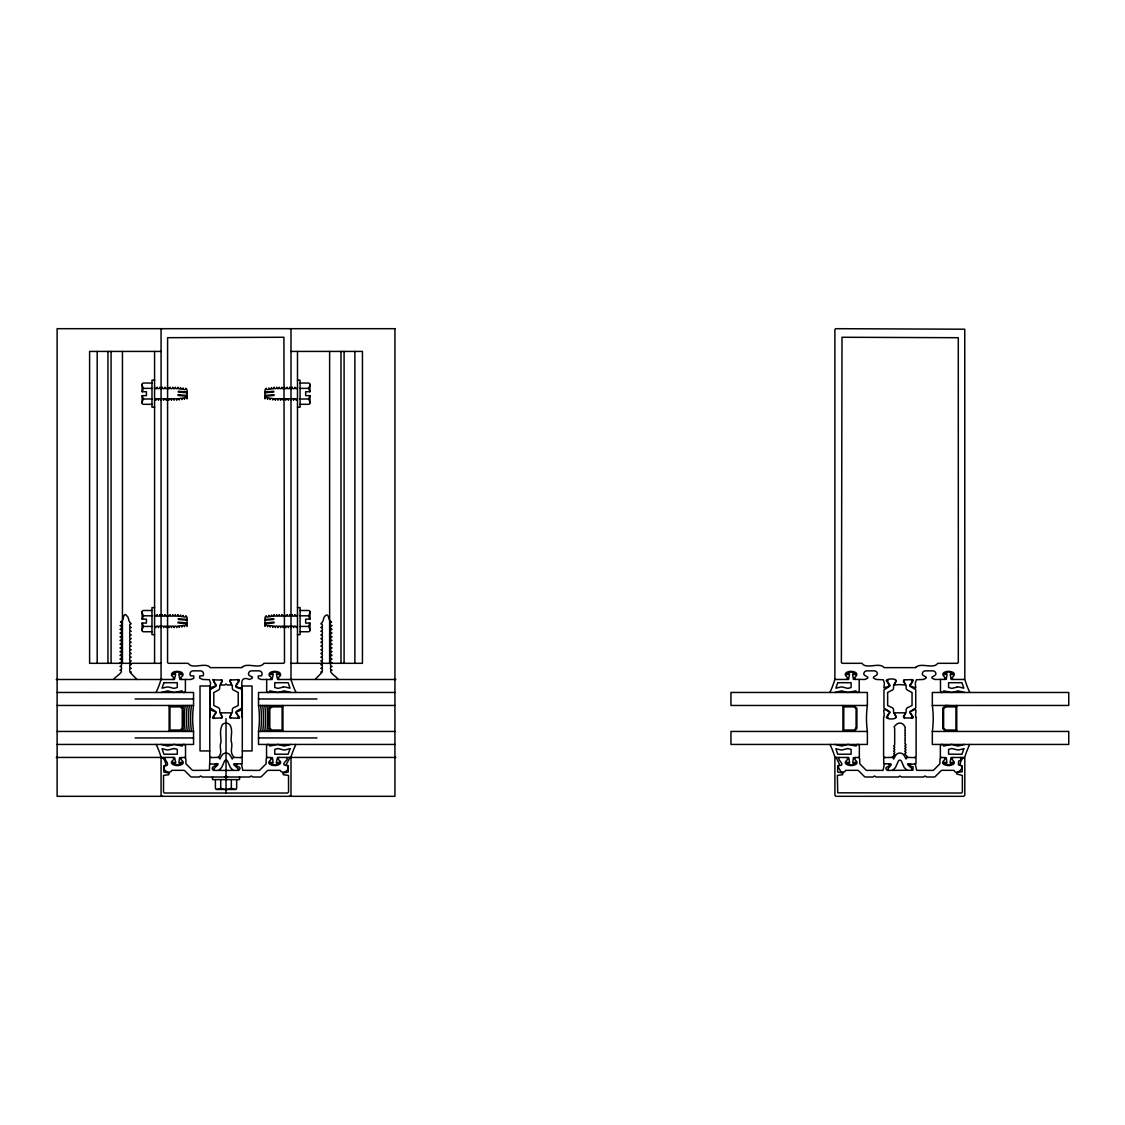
<?xml version="1.0" encoding="UTF-8"?>
<svg xmlns="http://www.w3.org/2000/svg" width="1125" height="1125" viewBox="0 0 1125 1125"><rect width="100%" height="100%" fill="white"/><g stroke="black" fill="none" stroke-linecap="round" stroke-linejoin="round"><path stroke-width="1.5" d="M57.136 692.466L193.556 692.48L193.556 705.473A95.048 95.048 0 0 0 193.556 731.447L193.556 744.441L57.136 744.441M956.756 730.884L945.225 730.884L942.792 728.452L942.792 708.469L945.225 705.473L956.756 706.036M163.758 766.491C162.422 771.033 170.508 774.464 171.872 770.33L183.698 770.33A1.617 1.617 0 0 1 184.838 770.794L190.575 776.531A1.617 1.617 0 0 0 191.714 777.009L199.266 777.009L200.77 775.969L202.317 777.009L249.736 777.009L251.311 775.969L252.787 777.009L260.339 777.009A1.617 1.617 0 0 0 261.478 776.531L267.216 770.794A1.617 1.617 0 0 1 268.355 770.33L280.181 770.33C281.489 774.267 289.491 771.455 288.309 766.434M242.578 666.886C247.584 662.513 260.03 669.459 263.897 663.314L283.669 663.314L284.498 662.555L283.922 337.261L167.597 337.697L167.569 662.555L168.398 663.314L188.17 663.314C192.262 669.923 205.777 661.627 210.305 667.645L241.748 667.645L242.592 666.689M916.397 666.886C921.417 662.611 933.863 669.333 937.716 663.314L957.487 663.314L958.317 662.569L958.289 337.711L842.006 337.261L841.388 662.569L842.217 663.314L861.989 663.314C866.067 669.811 879.581 661.739 884.123 667.645L915.581 667.645L916.425 666.661M209.756 717.553L210.403 709.847L215.198 711.745L215.958 713.025L212.611 717.258L212.892 718.355L222.173 717.848L220.809 712.842L231.37 712.856L229.88 717.848L239.203 718.341L239.456 717.258L236.095 713.025L236.869 711.745L241.65 709.847L242.297 717.553M297.492 387.183C298.139 389.222 294.23 389.222 294.891 387.183C295.58 389.194 291.614 389.208 292.289 387.183C292.978 389.194 288.998 389.208 289.688 387.183C290.363 389.222 286.397 389.194 287.086 387.183C287.761 389.208 283.781 389.194 284.498 387.183C285.145 389.236 281.236 389.222 281.897 387.183C282.586 389.208 278.62 389.194 279.295 387.183C279.984 389.194 276.005 389.194 276.694 387.183C277.369 389.208 273.389 389.194 274.106 387.183C274.809 389.138 270.928 389.672 271.505 387.548C272.194 389.503 268.312 390.023 268.903 387.928C269.634 389.869 265.739 390.403 266.302 388.294L265.05 389.841L265.008 398.869C264.445 396.745 268.369 397.35 267.609 399.248C267.019 397.111 270.97 397.716 270.197 399.614C269.606 397.491 273.586 398.081 272.798 399.994C272.18 397.969 276.103 398.278 275.4 400.177C274.697 398.152 278.705 398.152 278.002 400.177C277.298 398.152 281.306 398.152 280.603 400.177C279.886 398.152 283.894 398.152 283.191 400.177C282.488 398.152 286.495 398.152 285.792 400.177C285.089 398.152 289.097 398.152 288.394 400.177C287.691 398.152 291.698 398.152 290.995 400.177C290.292 398.152 294.3 398.152 293.583 400.177C292.88 398.152 296.887 398.152 296.184 400.177L297.492 398.827M297.492 614.63C298.139 616.655 294.23 616.655 294.891 614.63C295.608 616.627 291.642 616.683 292.289 614.63C292.978 616.641 289.012 616.655 289.688 614.63C290.348 616.669 286.397 616.641 287.086 614.63C287.733 616.683 283.753 616.613 284.498 614.63C285.145 616.669 281.236 616.655 281.897 614.63C282.586 616.655 278.634 616.641 279.295 614.63C279.984 616.641 275.991 616.641 276.694 614.63C277.369 616.641 273.389 616.641 274.106 614.63C274.809 616.584 270.886 617.105 271.505 614.995C272.208 616.964 268.327 617.47 268.903 615.361C269.578 617.344 265.725 617.836 266.302 615.741L265.05 617.288L265.008 626.316C264.445 624.192 268.369 624.797 267.609 626.695C267.019 624.558 270.97 625.163 270.197 627.061C269.606 624.923 273.586 625.528 272.798 627.427C272.18 625.416 276.103 625.725 275.4 627.623C274.697 625.598 278.705 625.598 278.002 627.623C277.298 625.598 281.306 625.598 280.603 627.623C279.886 625.598 283.894 625.598 283.191 627.623C282.488 625.598 286.495 625.598 285.792 627.623C285.089 625.598 289.097 625.598 288.394 627.623C287.691 625.598 291.698 625.598 290.995 627.623C290.292 625.598 294.3 625.598 293.583 627.623C292.88 625.598 296.887 625.598 296.184 627.623L297.492 626.259M163.772 766.237L163.842 772.045L169.228 773.184L168.637 774.759L163.547 775.378L163.519 792.07L164.32 793.012L287.508 793.041L288.548 792.07L288.52 775.448L283.359 774.731L282.825 773.184L288.211 772.045L288.197 766.013M883.617 717.3C885.895 714.319 879.989 705.487 888.919 711.703M886.359 717.413C886.613 719.438 896.484 719.789 896.273 716.892M913.345 680.442L912.403 679.669M163.702 766.181C172.505 765.478 163.097 759.811 165.586 757.434M889.242 685.87L889.748 684.914M909.956 712.941L910.463 711.984M895.908 681.441L893.897 684.928A2.461 2.461 0 0 0 893.559 686.166L893.559 687.938A2.461 2.461 0 0 1 892.027 690.216L887.625 692.494L887.667 705.53L892.027 707.625A2.461 2.461 0 0 1 893.559 709.903L893.559 711.689A2.461 2.461 0 0 0 893.883 712.913L895.908 716.414M887.527 716.414L889.552 712.913A2.461 2.461 0 0 0 889.875 711.689L883.969 708.202L883.941 689.892L889.875 686.166A2.461 2.461 0 0 0 889.552 684.928L887.527 681.441M912.164 681.441L910.153 684.928A2.461 2.461 0 0 0 909.816 686.166L915.722 689.653L915.75 707.962L909.83 711.689A2.461 2.461 0 0 0 910.153 712.913L912.164 716.414M903.797 716.414L905.808 712.913A2.461 2.461 0 0 0 906.145 711.689L906.145 709.903A2.461 2.461 0 0 1 907.678 707.625L912.037 705.53L912.066 692.55L907.678 690.216A2.461 2.461 0 0 1 906.131 687.938L906.131 686.166A2.461 2.461 0 0 0 905.808 684.928L903.797 681.441M894.277 684.394L896.175 681.272M903.516 716.583L905.414 713.461M886.43 717.258L888.623 713.728M911.081 684.113L913.275 680.597M114.244 679.486C112.022 678.544 125.803 671.414 120.009 670.205C122.428 670.331 121.838 665.873 120.009 666.492C122.372 666.647 121.922 662.259 120.009 662.78C122.4 662.878 121.922 658.547 120.009 659.067C122.456 659.138 121.838 654.75 120.009 655.355C122.456 655.425 121.838 651.038 120.009 651.642C122.428 651.769 121.852 647.325 120.009 647.93C122.428 648.056 121.866 643.612 120.009 644.217C122.358 644.358 121.964 640.013 120.009 640.505C122.428 640.631 121.838 636.173 120.009 636.792C122.372 636.947 121.922 632.559 120.009 633.08C122.372 633.234 121.936 628.875 120.009 629.367C122.4 629.466 121.922 625.134 120.009 625.655C122.062 625.936 122.386 621.675 120.502 621.942C123.919 622.673 122.892 610.552 126.844 615.825C129.164 617.217 128.011 621.802 131.231 623.798C129.234 623.348 128.897 627.652 131.231 627.511C129.333 626.948 128.841 631.336 131.231 631.223C129.333 630.661 128.841 635.048 131.231 634.936C129.319 634.388 128.869 638.817 131.231 638.648C129.206 638.283 128.939 642.53 131.231 642.361C129.277 641.911 128.883 646.214 131.231 646.073C129.277 645.595 128.883 649.927 131.231 649.786C129.333 649.237 128.841 653.597 131.231 653.498C129.22 653.048 128.911 657.337 131.231 657.211C129.333 656.648 128.841 661.036 131.231 660.923C129.333 660.361 128.841 664.748 131.231 664.636C129.333 664.073 128.841 668.461 131.231 668.348C129.248 667.913 128.897 672.188 131.231 672.061L130.148 672.441L137.011 679.486M315.056 679.486L321.947 672.398L320.822 672.061C323.212 672.159 322.748 667.828 320.822 668.348C323.128 668.531 322.805 664.172 320.822 664.636C323.142 664.833 322.805 660.445 320.822 660.923C323.184 661.078 322.748 656.663 320.822 657.211C323.128 657.394 322.819 653.048 320.822 653.498C323.128 653.681 322.833 649.336 320.822 649.786C323.114 649.969 322.847 645.652 320.822 646.073C323.212 646.172 322.734 641.827 320.822 642.361C323.212 642.459 322.748 638.128 320.822 638.648C323.128 638.845 322.805 634.472 320.822 634.936C323.128 635.133 322.805 630.759 320.822 631.223C323.184 631.392 322.734 626.948 320.822 627.511C323.184 627.68 322.72 623.236 320.822 623.798C324.056 621.591 322.959 617.4 325.223 615.825C329.259 611.93 328.106 621.773 331.566 621.942C329.681 621.633 329.977 625.908 332.044 625.655C330.103 625.163 329.695 629.522 332.044 629.367C330.103 628.861 329.695 633.234 332.044 633.08C330.019 632.658 329.752 636.975 332.044 636.792C330.019 636.37 329.752 640.688 332.044 640.505C330.131 639.956 329.653 644.33 332.044 644.217C330.131 643.669 329.653 648.042 332.044 647.93C330.033 647.508 329.752 651.825 332.044 651.642C330.089 651.15 329.695 655.495 332.044 655.355C330.089 654.862 329.695 659.208 332.044 659.067C330.103 658.561 329.695 662.934 332.044 662.78C330.019 662.358 329.752 666.675 332.044 666.492C330.019 666.07 329.752 670.388 332.044 670.205C326.32 671.203 339.666 678.698 337.809 679.486M169.116 730.884L180.647 730.884L183.094 728.452L183.094 708.469L180.647 706.036L169.116 706.036M282.938 706.036L271.406 706.036L268.973 708.469L268.973 728.452L271.406 730.884L282.938 730.884M218.784 770.4L221.639 767.545L224.564 761.048A1.617 1.617 0 0 1 227.503 761.048L230.414 767.545L233.283 770.4M842.934 730.884L854.466 730.884L856.913 728.452L856.913 708.469L854.466 706.036L842.934 706.036M893.545 756.07L891.9 757.406M892.603 770.4L895.458 767.545L898.383 761.048A1.617 1.617 0 0 1 901.322 761.048L904.247 767.545L907.102 770.4M238.584 679.655L229.838 680.034L231.37 684.998L227.334 684.998L226.111 684L224.677 685.013L220.697 684.998L222.258 680.062L214.425 679.894M912.502 679.584L903.937 679.908L903.431 680.948M905.245 727.298L903.53 724.598A5.203 5.203 0 0 0 896.175 724.598L894.192 726.666L894.67 728.677M238.627 679.627C242.494 680.695 228.052 689.681 242.283 687.487C241.27 683.311 240.792 675.773 249.469 679.458C257.077 676.659 248.203 676.758 248.484 673.973A3.122 3.122 0 0 1 251.606 670.852L258.975 670.852A3.122 3.122 0 0 1 262.097 673.973L261.619 675.759L258.188 675.998L258.37 678.403L261.197 679.472L272.166 679.472L273.248 674.269L270.028 674.578L274.022 672.103A1.617 1.617 0 0 1 275.625 672.103L279.619 674.578L276.398 674.269L277.608 679.486L395.803 679.486M905.147 729.956L905.02 728.156M905.147 737.747L905.147 736.017M905.147 740.348L905.02 738.548M905.147 742.95L905.02 741.136M894.67 729.394L894.67 731.278M894.67 731.995L894.67 733.88M894.67 734.597L894.67 736.467M894.67 737.198L894.67 739.069M905.02 732.628L905.02 730.744M894.67 739.786L894.67 741.67M905.02 735.23L905.147 733.416M894.67 742.387L894.67 744.272M894.67 744.989L893.616 745.959L894.67 746.859M894.67 747.591L893.63 748.448L894.67 749.461M894.67 750.178L893.616 751.092L894.67 752.062M905.02 745.622L906.075 744.68L905.02 743.737M894.67 752.78L893.616 753.68L894.67 754.664M905.02 748.223L906.075 747.281L905.02 746.339M893.714 755.93L894.67 755.381M905.02 750.811L906.075 749.883L905.02 748.941M905.02 753.413L906.075 752.47L905.02 751.542M888.919 686.152L883.884 687.909L884.405 683.156L883.322 679.781L876.6 679.486M910.786 711.703C919.645 705.389 913.936 714.502 916.073 717.3M923.386 679.43C930.811 676.8 921.966 676.603 922.303 673.973A3.122 3.122 0 0 1 925.425 670.852L932.794 670.852A3.122 3.122 0 0 1 935.916 673.973C935.817 676.491 927.548 677.011 934.833 679.43M864.872 679.43C872.283 676.983 863.677 676.42 863.789 673.973A3.122 3.122 0 0 1 866.897 670.852L874.28 670.852A3.122 3.122 0 0 1 877.402 673.973C877.036 676.181 869.189 677.109 876.319 679.43M911.742 770.4C915.694 769.359 901.575 762.427 910.786 763.903M161.142 692.48L167.358 690.961A1.561 1.561 0 0 1 168.117 690.961L174.066 692.48L182.166 690.862A1.617 1.617 0 0 0 183.783 692.48A1.617 1.617 0 0 0 185.4 690.862L185.4 679.486M290.784 744.441L284.569 745.959A1.561 1.561 0 0 1 283.823 745.959L277.875 744.441L269.761 746.058A1.617 1.617 0 0 0 268.144 744.441A1.617 1.617 0 0 0 266.541 746.058L266.541 757.434L272.489 757.687L273.122 762.652L269.902 762.314L273.895 764.831A1.617 1.617 0 0 0 275.498 764.831L279.492 762.342L276.272 762.652L277.481 757.434L395.803 757.434M834.975 692.48L841.177 690.961A1.561 1.561 0 0 1 841.936 690.961L847.884 692.48L855.998 690.862A1.617 1.617 0 0 0 857.602 692.48A1.617 1.617 0 0 0 859.219 690.862L859.219 679.486M964.603 744.441L958.402 745.959A1.561 1.561 0 0 1 957.642 745.959L951.694 744.441L943.58 746.058A1.617 1.617 0 0 0 941.977 744.441A1.617 1.617 0 0 0 940.359 746.058L940.359 757.434L946.308 757.687L946.941 762.652L943.72 762.314L947.714 764.831A1.617 1.617 0 0 0 949.317 764.831L953.311 762.342L950.091 762.652L950.991 757.505L964.73 757.434A80.606 80.606 0 0 1 969.722 744.441M884.447 763.903L883.012 770.372L867.023 770.4A1.617 1.617 0 0 1 865.884 769.936L859.795 763.805L859.683 759.052A1.617 1.617 0 0 0 858.066 757.434M289.941 757.434L286.312 764.466L287.086 765.591M230.681 679.894L229.894 681.244L231.989 684.928A2.461 2.461 0 0 1 232.312 686.166L232.312 687.938A2.461 2.461 0 0 0 233.845 690.216L238.247 692.55L238.205 705.558L233.859 707.625A2.461 2.461 0 0 0 232.312 709.903L232.312 711.689A2.461 2.461 0 0 1 231.989 712.913L229.894 716.611L230.681 717.947M838.912 765.591L839.573 764.522L836.086 757.448M835.861 757.434L834.891 758.447L834.891 794.7A1.617 1.617 0 0 0 836.494 796.317L963.197 796.317A1.617 1.617 0 0 0 964.814 794.7L964.814 758.447C963.759 754.734 958.205 764.241 960.919 765.591M888.244 679.894L887.428 681.033M895.275 717.947L896.02 716.822M839.405 757.434C836.044 759.403 847.336 765.745 838.406 765.591M224.536 777.009L226.041 775.969L227.588 777.009M161.902 328.683L161.072 329.527L161.072 678.656L161.902 679.486M237.698 717.947L238.402 716.541L236.334 712.913A2.461 2.461 0 0 1 235.997 711.689L241.931 707.962L241.889 689.625L235.997 686.166A2.461 2.461 0 0 1 236.334 684.928L238.43 681.244L237.698 679.894M210.614 763.903C225.127 764.789 207.633 765.506 213.483 770.4L238.584 770.4C243.675 766.013 233.438 766.983 236.967 763.903M279.197 757.434C274.795 759.572 283.655 760.683 279.548 764.297A9.773 9.773 0 0 1 269.902 764.339C265.767 761.273 274.387 759.361 270.197 757.434M237.909 770.4C241.988 769.57 227.644 762.567 236.742 763.903L242.128 763.748L242.184 757.645L233.283 757.406L232.256 759.052L230.681 756.098A5.034 5.034 0 0 0 221.372 756.098L219.923 759.038L218.784 757.406L209.925 757.575L209.377 770.288L193.205 770.4A1.617 1.617 0 0 1 192.066 769.936L185.977 763.819L185.85 759.052A1.617 1.617 0 0 0 184.247 757.434M265.008 392.048L273.741 391.275L273.797 392.006L265.008 392.766M265.008 395.494L274.036 394.706L274.106 395.423L265.008 396.225M265.008 619.481L273.741 618.722L273.797 619.439L265.008 620.212M265.008 622.941L274.036 622.153L274.106 622.87L265.008 623.658M846.534 679.486C850.556 677.25 842.541 676.294 846.253 672.581A9.773 9.773 0 0 1 855.844 672.581C859.514 676.533 851.569 677.109 855.577 679.486M904.5 679.894L903.684 681.033M944.128 679.486C948.192 677.489 940.106 675.984 943.847 672.581A9.773 9.773 0 0 1 953.452 672.581C957.009 675.998 949.092 677.545 953.17 679.486M963.984 679.486L964.814 678.656L964.758 329.217L835.72 328.683L834.891 329.527L834.891 678.656L835.72 679.486M911.461 717.947L912.277 716.822M855.675 757.434C851.653 759.53 859.823 761.133 856.111 764.241A9.773 9.773 0 0 1 846.38 764.339C842.372 761.259 850.556 759.642 846.802 757.448M953.016 757.434C949.219 759.389 957.066 761.611 953.325 764.339A9.773 9.773 0 0 1 943.72 764.339C939.642 761.231 948.094 759.558 944.03 757.434M218.039 757.406C223.523 752.611 218.517 747.647 221.034 742.177C221.077 736.13 219.22 730.856 222.356 724.598A5.203 5.203 0 0 1 229.697 724.598C233.142 729.661 230.752 735.989 231.145 741.108C233.522 747.225 228.642 751.162 234.028 757.406M172.702 679.486C176.92 676.73 168.666 677.123 172.434 672.581A9.773 9.773 0 0 1 182.025 672.581C185.822 676.8 177.609 676.941 181.744 679.486M270.309 679.486C274.514 676.842 266.245 676.941 270.028 672.581A9.773 9.773 0 0 1 279.633 672.581C283.345 677.095 275.175 676.702 279.352 679.486M290.166 679.486L290.995 678.656L290.995 329.527L290.278 328.697M221.372 717.947L222.173 716.681L220.064 712.913A2.461 2.461 0 0 1 219.741 711.689L219.741 709.903A2.461 2.461 0 0 0 218.208 707.625L213.834 705.487L213.806 692.55L218.208 690.216A2.461 2.461 0 0 0 219.741 687.938L219.741 686.166A2.461 2.461 0 0 1 220.064 684.928L222.173 681.244L221.372 679.894M181.856 757.434C177.553 759.262 186.188 761.034 182.166 764.339A9.773 9.773 0 0 1 172.561 764.339C168.356 760.964 177.188 759.502 172.87 757.434M164.967 765.591C167.625 764.325 162.267 754.791 161.072 758.447L161.072 794.7A1.617 1.617 0 0 0 162.675 796.317M161.072 351.422L89.606 351.422L89.606 663.314L161.072 663.314M290.995 351.422L362.447 351.422L362.447 663.314L290.995 663.314M154.575 380.166L151.973 380.166L151.973 407.194L154.575 407.194M297.492 380.166L300.08 380.166L300.08 407.194L297.492 407.194M151.973 383.048L143.522 383.048A1.42 1.42 0 0 0 142.102 384.469L142.102 391.725L146.419 391.725L146.419 395.62L142.102 395.62L142.102 402.877A1.42 1.42 0 0 0 143.522 404.311L151.973 404.311M300.08 383.048L308.531 383.048A1.42 1.42 0 0 1 309.966 384.469L309.966 391.725L305.648 391.725L305.648 395.62L309.966 395.62L309.966 402.877A1.42 1.42 0 0 1 308.531 404.311L300.08 404.311M142.284 391.725A10.631 10.631 0 0 1 143.522 388.364L151.973 388.364M300.08 388.364L308.531 388.364A10.631 10.631 0 0 1 309.783 391.725M142.284 395.62A10.631 10.631 0 0 0 143.522 398.995L151.973 398.995M154.575 398.827L155.869 400.177C155.166 398.152 159.173 398.152 158.47 400.177C157.767 398.152 161.775 398.152 161.072 400.177C160.369 398.152 164.377 398.152 163.673 400.177C162.956 398.152 166.964 398.152 166.261 400.177C165.558 398.152 169.566 398.152 168.863 400.177C168.159 398.152 172.167 398.152 171.464 400.177C170.761 398.152 174.769 398.152 174.066 400.177C173.363 398.152 177.37 398.152 176.653 400.177C175.964 398.278 179.873 397.969 179.255 399.994C178.467 398.081 182.447 397.491 181.856 399.614C181.083 397.716 185.034 397.111 184.458 399.248C183.698 397.35 187.622 396.745 187.059 398.869L187.059 389.897L185.752 388.294C186.3 390.403 182.475 389.897 183.15 387.928C183.755 390.023 179.845 389.517 180.562 387.548C181.153 389.658 177.244 389.152 177.961 387.183C178.608 389.222 174.698 389.222 175.359 387.183C176.048 389.194 172.083 389.208 172.758 387.183C173.447 389.194 169.481 389.208 170.17 387.183C170.831 389.222 166.866 389.194 167.569 387.183C168.23 389.208 164.264 389.208 164.967 387.183C165.614 389.236 161.705 389.222 162.366 387.183C163.055 389.208 159.089 389.194 159.764 387.183C160.453 389.194 156.473 389.208 157.177 387.183C157.838 389.208 153.858 389.194 154.575 387.183M300.08 398.995L308.531 398.995A10.631 10.631 0 0 0 309.783 395.62M154.575 607.612L151.973 607.612L151.973 634.627L154.575 634.627M297.492 607.612L300.08 607.612L300.08 634.627L297.492 634.627M151.973 610.495L143.522 610.495A1.42 1.42 0 0 0 142.102 611.916L142.102 619.172L146.419 619.172L146.419 623.067L142.102 623.067L142.102 630.323A1.42 1.42 0 0 0 143.522 631.744L151.973 631.744M300.08 610.495L308.531 610.495A1.42 1.42 0 0 1 309.966 611.916L309.966 619.172L305.648 619.172L305.648 623.067L309.966 623.067L309.966 630.323A1.42 1.42 0 0 1 308.531 631.744L300.08 631.744M142.284 619.172A10.631 10.631 0 0 1 143.522 615.811L151.973 615.811M300.08 615.811L308.531 615.811A10.631 10.631 0 0 1 309.783 619.172M154.575 626.259L155.869 627.623C155.166 625.598 159.173 625.598 158.47 627.623C157.767 625.598 161.775 625.598 161.072 627.623C160.369 625.598 164.377 625.598 163.673 627.623C162.956 625.598 166.964 625.598 166.261 627.623C165.558 625.598 169.566 625.598 168.863 627.623C168.159 625.598 172.167 625.598 171.464 627.623C170.761 625.598 174.769 625.598 174.066 627.623C173.363 625.598 177.37 625.598 176.653 627.623C175.964 625.725 179.873 625.416 179.255 627.427C178.467 625.528 182.447 624.923 181.856 627.061C181.083 625.163 185.034 624.558 184.458 626.695C183.698 624.797 187.622 624.192 187.059 626.316L187.059 617.33L185.752 615.741C186.328 617.836 182.503 617.372 183.15 615.361C183.755 617.47 179.845 616.964 180.562 614.995C181.097 617.175 177.216 616.528 177.961 614.63C178.608 616.655 174.698 616.655 175.359 614.63C176.091 616.627 172.111 616.683 172.758 614.63C173.447 616.641 169.481 616.655 170.17 614.63C170.831 616.669 166.866 616.627 167.569 614.63C168.23 616.655 164.264 616.655 164.967 614.63C165.614 616.669 161.705 616.655 162.366 614.63C163.055 616.655 159.103 616.641 159.764 614.63C160.467 616.641 156.459 616.641 157.177 614.63C157.809 616.683 153.83 616.613 154.575 614.63M142.284 623.067A10.631 10.631 0 0 0 143.522 626.428L151.973 626.428M300.08 626.428L308.531 626.428A10.631 10.631 0 0 0 309.783 623.067M56.25 679.486L174.445 679.486L175.669 674.269L172.448 674.578L176.428 672.103A1.617 1.617 0 0 1 178.045 672.103L182.025 674.578L178.805 674.269L179.887 679.472L190.856 679.472L193.683 678.403L193.823 675.956L190.434 675.759L189.97 673.973A3.122 3.122 0 0 1 193.078 670.852L200.461 670.852A3.122 3.122 0 0 1 203.569 673.973L203.105 675.759L199.688 675.984L199.688 678.108L202.683 679.472L209.419 679.711L210.586 683.198L209.981 687.839L215.142 686.123L215.944 684.858L212.766 679.542L213.961 680.034L213.652 681.314L215.733 684.928A2.461 2.461 0 0 1 216.056 686.166L210.15 689.695L210.122 707.962L216.056 711.689A2.461 2.461 0 0 1 215.719 712.913L213.623 716.611L214.411 717.947M864.577 679.486L853.411 679.345L852.623 674.269L855.858 674.648L851.864 672.103A1.617 1.617 0 0 0 850.247 672.103L846.267 674.578L849.488 674.269L848.588 679.416L834.834 679.486A80.606 80.606 0 0 1 829.856 692.48M923.105 679.486L916.425 679.739L915.286 683.212L915.778 687.923L910.786 686.152M935.114 679.486L946.28 679.345L947.067 674.269L943.847 674.62L947.841 672.103A1.617 1.617 0 0 1 949.444 672.103L953.438 674.578L950.217 674.269L951.117 679.416L964.856 679.486A80.606 80.606 0 0 0 969.848 692.48M894.628 685.013C899.367 684.478 900.337 684.478 905.062 685.013M394.931 692.466L258.511 692.48L258.511 705.473A95.048 95.048 0 0 1 258.511 731.447L258.511 744.441L394.931 744.441M135.084 698.977L193.556 698.977M258.511 698.977L316.969 698.977M57.136 705.459L193.556 705.473M258.511 705.473L394.931 705.459M867.375 705.473L730.955 705.473L730.955 692.466L867.375 692.466L867.375 705.473A95.048 95.048 0 0 0 867.375 731.447L867.375 744.441L730.955 744.441L730.955 731.447L867.375 731.447M932.33 705.473L1068.75 705.459L1068.75 692.48L932.33 692.48L932.33 705.459A95.048 95.048 0 0 1 932.33 731.447L932.33 744.441L1068.75 744.441L1068.75 731.447L932.33 731.447M894.628 712.842L905.062 712.842M57.136 731.447L193.556 731.447M258.511 731.447L394.931 731.447M135.084 737.944L193.556 737.944M258.511 737.944L316.969 737.944M209.77 750.938L200.025 750.938L200.025 685.983L209.77 685.983L209.756 755.803A1.617 1.617 0 0 0 211.373 757.406M242.297 750.938L252.042 750.938L252.042 685.983L242.297 685.983L242.297 755.803A1.617 1.617 0 0 1 240.68 757.406M56.25 757.434L174.572 757.434L175.795 762.652L172.575 762.342L176.555 764.831A1.617 1.617 0 0 0 178.172 764.831L182.166 762.314L178.931 762.652L179.564 757.687L185.527 757.434L185.527 746.058A1.617 1.617 0 0 0 183.909 744.441A1.617 1.617 0 0 0 182.292 746.058L174.192 744.441L168.244 745.959A1.561 1.561 0 0 1 167.484 745.959L161.269 744.441M961.397 765.605C964.828 767.334 956.109 776.278 954 770.33L942.173 770.33A1.617 1.617 0 0 0 941.034 770.794L935.297 776.531A1.617 1.617 0 0 1 934.158 777.009L926.592 776.995L925.116 775.969L923.597 777.009L901.364 777.009L899.845 775.969L898.327 777.009L876.136 777.009L874.575 775.969L873.098 776.995L865.533 777.009A1.617 1.617 0 0 1 864.394 776.531L858.67 770.794A1.617 1.617 0 0 0 857.531 770.33L845.634 770.33L844.622 771.919L840.952 771.919L837.703 765.858L837.633 771.989L843.047 773.184L842.513 774.731L837.366 775.378L837.717 792.816L961.481 793.027L962.367 792.07L962.353 775.448L956.658 773.958L957.122 772.439L962.198 771.708L962.1 766.013L958.472 764.845L958.57 761.161L961.088 760.106L960.37 757.434M907.847 757.406L905.02 754.13M286.467 757.434C290.63 759.333 277.65 765.225 287.691 765.605M241.439 763.903L242.803 770.344L258.848 770.4A1.617 1.617 0 0 0 259.988 769.936L266.077 763.819L266.203 759.052A1.617 1.617 0 0 1 267.806 757.434M287.466 765.591L288.084 765.773M215.086 763.903C223.875 762.103 210.558 769.388 214.186 770.4M911.461 679.894L912.277 681.033M895.205 679.894L896.02 681.033M904.5 717.947L903.684 716.822M888.159 717.947L887.414 716.822M915.258 763.903L916.608 770.344L932.681 770.4A1.617 1.617 0 0 0 933.82 769.936L939.895 763.805L940.022 759.052A1.617 1.617 0 0 1 941.639 757.434M888.905 763.903C892.462 766.856 882.211 766.294 887.302 770.4L912.923 770.217L913.134 766.8L910.266 766.167L909.984 764.508L915.975 763.72L916.003 757.645L907.102 757.406L906.005 759.052L904.5 756.098A5.034 5.034 0 0 0 895.191 756.098L893.7 759.052L892.603 757.406L883.73 757.603L883.73 763.72L889.13 763.903C895.331 763.242 885.656 768.952 888.005 770.4M290.011 757.434L290.995 758.447L290.995 794.7A1.617 1.617 0 0 1 289.378 796.317M187.059 392.048L178.327 391.275L178.256 392.006L187.059 392.766M187.059 395.494L178.017 394.706L177.961 395.423L187.059 396.225M187.059 619.481L178.327 618.722L178.256 619.439L187.059 620.212M187.059 622.941L178.017 622.153L177.961 622.87L187.059 623.658M964.73 692.48L958.528 690.961A1.561 1.561 0 0 0 957.769 690.961L951.82 692.48L943.706 690.862A1.617 1.617 0 0 1 942.103 692.48A1.617 1.617 0 0 1 940.486 690.862L940.486 679.486M835.102 744.441L841.303 745.959A1.561 1.561 0 0 0 842.062 745.959L848.011 744.441L856.125 746.058A1.617 1.617 0 0 1 857.728 744.441A1.617 1.617 0 0 1 859.345 746.058L859.345 757.434L853.439 757.645L852.75 762.652L855.984 762.314L851.991 764.831A1.617 1.617 0 0 1 850.373 764.831L846.38 762.272L849.614 762.652L848.714 757.505L834.961 757.434A80.606 80.606 0 0 0 829.983 744.441M290.911 692.48L284.695 690.961A1.561 1.561 0 0 0 283.95 690.961L277.988 692.48L269.887 690.862A1.617 1.617 0 0 1 268.27 692.48A1.617 1.617 0 0 1 266.667 690.862L266.667 679.486M896.273 680.948C896.442 677.869 886.148 678.783 886.359 680.442M912.502 718.27L913.345 717.413M912.22 718.031L903.937 717.947L903.431 716.892M911.081 713.728L913.275 717.258M886.43 680.597L888.623 684.113M903.516 681.272L905.414 684.394M894.277 713.461L896.175 716.583M909.956 684.914L910.463 685.87M889.242 711.984L889.748 712.941M956.756 705.473L956.756 731.447M942.792 708.469L942.792 728.452M916.116 717.553L916.116 755.803A1.617 1.617 0 0 1 914.498 757.406M883.589 717.553L883.589 755.803A1.617 1.617 0 0 0 885.192 757.406M842.934 705.473L842.934 731.447M354.881 351.422L354.881 663.314M344.095 351.422L344.095 663.314M340.988 351.422L340.988 663.314M329.625 351.422L329.625 663.314M297.492 351.422L297.492 663.314M282.938 705.473L282.938 731.447M239.541 777.009L239.541 779.597L212.513 779.597L212.513 777.009M236.658 779.597L236.658 787.922A1.561 1.561 0 0 1 235.097 789.483L216.956 789.483A1.561 1.561 0 0 1 215.395 787.922L215.395 779.597M231.342 779.597L231.342 788.231A11.967 11.967 0 0 0 235.505 789.427M226.027 718.65L226.027 792.802M220.711 779.597L220.711 788.231A11.967 11.967 0 0 1 216.548 789.427M169.116 705.473L169.116 731.447M154.575 351.422L154.575 663.314M122.442 351.422L122.442 663.314M111.066 351.422L111.066 663.314M107.958 351.422L107.958 663.314M97.186 351.422L97.186 663.314M269.241 728.719A95.048 95.048 0 0 1 268.903 731.447M268.903 705.473A95.048 95.048 0 0 1 269.241 708.202M266.822 705.473A95.048 95.048 0 0 1 266.822 731.447M264.741 705.473A95.048 95.048 0 0 1 264.741 731.447M262.673 705.473A95.048 95.048 0 0 1 262.673 731.447M260.592 705.473A95.048 95.048 0 0 1 260.592 731.447M142.102 402.877A9.759 9.759 0 0 1 143.522 398.995M143.522 388.364A9.759 9.759 0 0 1 142.102 384.469M142.102 630.323A9.759 9.759 0 0 1 143.522 626.428M143.522 615.811A9.759 9.759 0 0 1 142.102 611.916M308.531 398.995A9.759 9.759 0 0 1 309.966 402.877M309.966 384.469A9.759 9.759 0 0 1 308.531 388.364M308.531 626.428A9.759 9.759 0 0 1 309.966 630.323M309.966 611.916A9.759 9.759 0 0 1 308.531 615.811M296.03 692.48A80.606 80.606 0 0 1 291.038 679.486M290.911 757.434A80.606 80.606 0 0 1 295.903 744.441M231.342 788.231A11.967 11.967 0 0 1 220.711 788.231M161.016 679.486A80.606 80.606 0 0 1 156.037 692.48M156.164 744.441A80.606 80.606 0 0 1 161.142 757.434M191.475 731.447A95.048 95.048 0 0 1 191.475 705.473M189.394 731.447A95.048 95.048 0 0 1 189.394 705.473M187.312 731.447A95.048 95.048 0 0 1 187.312 705.473M185.231 731.447A95.048 95.048 0 0 1 185.231 705.473M183.15 731.447A95.048 95.048 0 0 1 182.812 728.719M182.812 708.202A95.048 95.048 0 0 1 183.15 705.473M163.898 682.706L162.042 688.205L166.542 687.094A4.992 4.992 0 0 1 168.961 687.108L174.037 688.402L177.286 687.516L177.286 682.706L163.898 682.706M290.025 748.716L288.155 754.214L274.767 754.214L274.767 749.405L278.016 748.519L283.106 749.813A4.992 4.992 0 0 0 285.511 749.827L290.025 748.716M837.717 682.706L835.861 688.205L840.361 687.094A4.992 4.992 0 0 1 842.78 687.108L847.856 688.402L851.105 687.516L851.105 682.706L837.717 682.706M963.844 748.716L961.973 754.214L948.586 754.214L948.586 749.405L951.848 748.519L956.925 749.813A4.992 4.992 0 0 0 959.33 749.827L963.844 748.716M182.25 728.1L180.309 730.055L169.945 730.055L169.945 706.866L180.309 706.866L182.25 708.82L182.25 728.1M271.758 706.866L269.803 708.82L269.803 728.1L271.758 730.055L282.108 730.055L282.108 706.866L271.758 706.866M856.083 728.1L854.128 730.055L843.778 730.055L843.778 706.866L854.128 706.866L856.083 708.82L856.083 728.1M945.577 706.866L943.622 708.82L943.622 728.1L945.577 730.055L955.927 730.055L955.927 706.866L945.577 706.866M283.106 687.108L278.016 688.402L274.767 687.516L274.767 682.706L288.155 682.706L290.025 688.205L285.511 687.094A4.992 4.992 0 0 0 283.106 687.108M174.037 748.519L168.961 749.813A4.992 4.992 0 0 1 166.542 749.827L162.042 748.716L163.898 754.214L177.286 754.214L177.286 749.405L174.037 748.519M956.925 687.108L951.848 688.402L948.586 687.516L948.586 682.706L961.973 682.706L963.844 688.205L959.33 687.094A4.992 4.992 0 0 0 956.925 687.108M847.856 748.519L842.78 749.813A4.992 4.992 0 0 1 840.361 749.827L835.861 748.716L837.717 754.214L851.105 754.214L851.105 749.405L847.856 748.519M394.931 328.683L57.122 328.683L57.122 796.317L394.931 796.317L394.931 328.683"/></g></svg>
